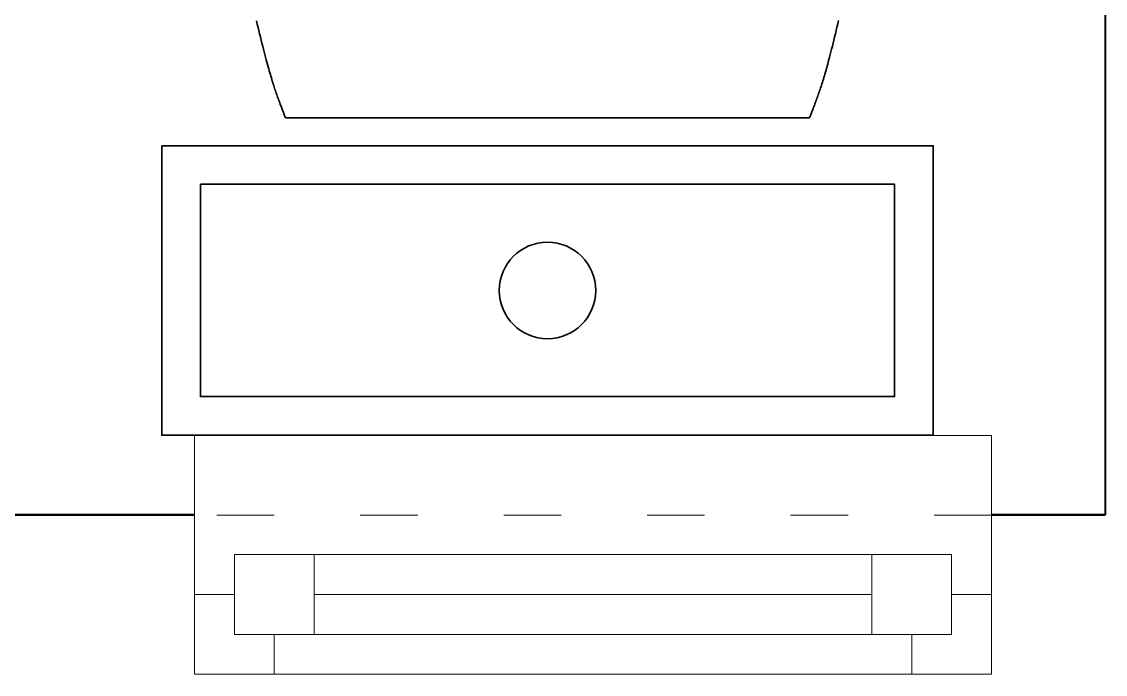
# Model space of a CAD drawing. Header units: millimetres. Extents: x 38 to 2348, y 24 to 977.
# Drawn here: x 755.4 to 823.4, y 104 to 144.9 of the extents above; entities that cross this region are included whole.
import ezdxf

# ---------------------------------------------------------------- set-up
doc = ezdxf.new("R2010")
doc.units = ezdxf.units.MM
doc.linetypes.add('ACAD_ISO03W100', pattern=[30, 12, -18])
doc.layers.add('14_ISLAK_MEKAN_TEFRİŞ', color=134, linetype='Continuous')
for name, color, linetype, lineweight in [('1_DUVAR', 7, 'Continuous', 50), ('2_SIVA', 11, 'Continuous', 15), ('DUVAR', 7, 'Continuous', 40), ('KAPI-PEN', 155, 'Continuous', 18)]:
    doc.layers.add(name, color=color, linetype=linetype, lineweight=lineweight)

# ---------------------------------------------------------------- blocks, each defined once
blk = doc.blocks.new('68678')
at = {"layer": 'KAPI-PEN', "color": 134, "linetype": 'Continuous', "lineweight": 18}
for p, q in [((-51.444704, 4.533138, 0.000002), (-51.444704, 9.533138, 0.000002)), ((-51.444704, 9.533138, 0.000002), (-1.444704, 9.533138, 0.000002)), ((-1.444704, 9.533138, 0.000002), (-1.444704, 4.533138, 0.000002)), ((-43.944704, 2.062514, 0.000002), (-48.944704, 2.062514, 0.000002)), ((-48.944704, 2.062514, 0.000002), (-48.944704, -2.937486, 0.000002)), ((-8.944704, 2.062514, 0.000002), (-43.944704, 2.062514, 0.000002)), ((-43.944704, -2.937486, 0.000002), (-43.944704, 2.062514, 0.000002)), ((-3.944704, 2.062514, 0.000002), (-8.944704, 2.062514, 0.000002)), ((-8.944704, 2.062514, 0.000002), (-8.944704, -2.937486, 0.000002)), ((-3.944704, -2.937486, 0.000002), (-3.944704, 2.062514, 0.000002)), ((-48.944704, -0.437486, 0.000002), (-51.444704, -0.437486, 0.000002)), ((-48.944704, -2.937486, 0.000002), (-48.944704, -0.437486, 0.000002)), ((-8.944704, -0.437486, 0.000002), (-43.944704, -0.437486, 0.000002)), ((-1.444704, -0.437486, 0.000002), (-3.944704, -0.437486, 0.000002)), ((-3.944704, -0.437486, 0.000002), (-3.944704, -2.937486, 0.000002)), ((-46.444704, -2.937486, 0.000002), (-48.944704, -2.937486, 0.000002)), ((-48.944704, -2.937486, 0.000002), (-43.944704, -2.937486, 0.000002)), ((-46.444704, -5.437486, 0.000002), (-46.444704, -2.937486, 0.000002)), ((-8.944704, -2.937486, 0.000002), (-43.944704, -2.937486, 0.000002)), ((-8.944704, -2.937486, 0.000002), (-3.944704, -2.937486, 0.000002)), ((-3.944704, -2.937486, 0.000002), (-6.444704, -2.937486, 0.000002)), ((-6.444704, -2.937486, 0.000002), (-6.444704, -5.437486, 0.000002)), ((-51.444704, -5.437486, 0.000002), (-46.444704, -5.437486, 0.000002)), ((-46.444704, -5.437486, 0.000002), (-6.444704, -5.437486, 0.000002)), ((-6.444704, -5.437486, 0.000002), (-1.444704, -5.437486, 0.000002))]:
    blk.add_line(p, q, dxfattribs=at)
at = {"layer": 'KAPI-PEN', "ltscale": 0.2}
for p, q in [((-51.444704, -5.437486, 0.000002), (-51.444704, 4.533138, 0.000002)), ((-1.444704, -5.437486, 0.000002), (-1.444704, 4.533138, 0.000002)), ((-1.444704, 4.533138, 0.000002), (-1.444704, 4.533138, 0.000002))]:
    blk.add_line(p, q, dxfattribs=at)
at = {"layer": 'KAPI-PEN', "color": 134, "linetype": 'ACAD_ISO03W100', "lineweight": 18, "ltscale": 0.3}
blk.add_line((-1.444704, 4.533138, 0.000002), (-51.444704, 4.533138, 0.000002), dxfattribs=at)
blk = doc.blocks.new('werftgyu')
at = {"color": 0, "lineweight": 35}
blk.add_line((474628.653721, 4589899.385967), (474628.653721, 4589932.267673), dxfattribs=at)
at = {"color": 0, "lineweight": 35, "flags": 128}
for points in [[(474626.915142, 4589891.62682), (474626.915142, 4589940.02682), (474608.765142, 4589940.02682), (474608.765142, 4589891.62682)], [(474624.495142, 4589894.04682), (474624.495142, 4589937.60682), (474611.185142, 4589937.60682), (474611.185142, 4589894.04682)]]:
    blk.add_lwpolyline(points, close=True, dxfattribs=at)
at = {"color": 0, "lineweight": 35}
for points in [[(474628.653721, 4589899.385967, 0), (474628.653721, 4589899.385967, 0), (474628.908948, 4589899.28773, 0), (474628.949116, 4589899.272271, 0), (474628.992932, 4589899.255423, 0), (474629.040216, 4589899.237268, 0), (474629.090786, 4589899.21789, 0), (474629.144462, 4589899.197373, 0), (474629.201064, 4589899.1758, 0), (474629.260412, 4589899.153255, 0), (474629.322324, 4589899.129821, 0), (474629.38662, 4589899.105582, 0), (474629.453119, 4589899.080621, 0), (474629.521642, 4589899.055022, 0), (474629.592007, 4589899.028868, 0), (474629.664034, 4589899.002244, 0), (474629.737542, 4589898.975232, 0), (474629.812352, 4589898.947916, 0), (474629.888281, 4589898.92038, 0), (474629.965151, 4589898.892707, 0), (474630.042779, 4589898.86498, 0), (474630.120987, 4589898.837284, 0), (474630.199592, 4589898.809702, 0), (474630.278505, 4589898.782288, 0), (474630.357996, 4589898.754982, 0), (474630.438425, 4589898.727695, 0), (474630.520151, 4589898.700336, 0), (474630.603535, 4589898.672816, 0), (474630.688936, 4589898.645046, 0), (474630.776716, 4589898.616937, 0), (474630.867232, 4589898.588398, 0), (474630.960847, 4589898.55934, 0), (474631.057919, 4589898.529674, 0), (474631.158809, 4589898.49931, 0), (474631.263877, 4589898.468159, 0), (474631.373483, 4589898.436131, 0), (474631.487986, 4589898.403136, 0), (474631.607747, 4589898.369086, 0), (474631.733126, 4589898.333889, 0), (474631.864482, 4589898.297458, 0), (474632.002176, 4589898.259703, 0), (474632.146568, 4589898.220533, 0), (474632.298018, 4589898.17986, 0), (474632.456733, 4589898.137637, 0), (474632.622308, 4589898.093986, 0), (474632.794186, 4589898.049075, 0), (474632.971808, 4589898.00307, 0), (474633.154619, 4589897.956136, 0), (474633.34206, 4589897.908441, 0), (474633.533573, 4589897.860149, 0), (474633.728601, 4589897.811429, 0), (474633.926586, 4589897.762445, 0), (474634.126972, 4589897.713364, 0), (474634.329199, 4589897.664353, 0), (474634.532712, 4589897.615576, 0), (474634.736952, 4589897.567202, 0)], [(474634.767511, 4589934.085516, 0), (474634.555846, 4589934.036677, 0), (474634.345854, 4589933.987678, 0), (474634.138121, 4589933.938681, 0), (474633.933235, 4589933.889851, 0), (474633.731784, 4589933.841351, 0), (474633.534353, 4589933.793344, 0), (474633.341532, 4589933.745995, 0), (474633.153906, 4589933.699467, 0), (474632.972063, 4589933.653923, 0), (474632.796591, 4589933.609527, 0), (474632.628076, 4589933.566443, 0), (474632.466948, 4589933.524793, 0), (474632.313, 4589933.484532, 0), (474632.165869, 4589933.445575, 0), (474632.02519, 4589933.407836, 0), (474631.890599, 4589933.37123, 0), (474631.761732, 4589933.33567, 0), (474631.638225, 4589933.301071, 0), (474631.519713, 4589933.267347, 0), (474631.405833, 4589933.234414, 0), (474631.296219, 4589933.202183, 0), (474631.190508, 4589933.170572, 0), (474631.088336, 4589933.139492, 0), (474630.989338, 4589933.108859, 0), (474630.89315, 4589933.078588, 0), (474630.799409, 4589933.048592, 0), (474630.707749, 4589933.018785, 0), (474630.617806, 4589932.989082, 0), (474630.529217, 4589932.959397, 0), (474630.441617, 4589932.929645, 0), (474630.354642, 4589932.89974, 0), (474630.268021, 4589932.869626, 0), (474630.181859, 4589932.839365, 0), (474630.096351, 4589932.809052, 0), (474630.011697, 4589932.778778, 0), (474629.928093, 4589932.748637, 0), (474629.845737, 4589932.718722, 0), (474629.764826, 4589932.689126, 0), (474629.685558, 4589932.659942, 0), (474629.608129, 4589932.631262, 0), (474629.532738, 4589932.60318, 0), (474629.459582, 4589932.575788, 0), (474629.388857, 4589932.54918, 0), (474629.320763, 4589932.523448, 0), (474629.255495, 4589932.498685, 0), (474629.193252, 4589932.474985, 0), (474629.13423, 4589932.45244, 0), (474629.078628, 4589932.431144, 0), (474629.026643, 4589932.411188, 0), (474628.978471, 4589932.392667, 0), (474628.653721, 4589932.267673, 0), (474628.653721, 4589932.267673, 0)]]:
    blk.add_polyline3d(points, dxfattribs=at)
blk.add_circle((474617.840142, 4589915.82682), 3.025, dxfattribs=at)

msp = doc.modelspace()

# ---------------------------------------------------------------- linework, layer by layer
at = {"layer": '1_DUVAR'}
for p, q in [((753.401802, 114.02326), (766.25667, 114.02326)), ((816.25667, 114.02326), (823.401802, 114.02326))]:
    msp.add_line(p, q, dxfattribs=at)
at = {"layer": 'DUVAR', "elevation": -0.000038, "flags": 128}
msp.add_lwpolyline([(823.401826, 294.02326), (823.401802, 294.02326), (823.401802, 114.02326)], dxfattribs=at)

# ---------------------------------------------------------------- block references
at = {"layer": '14_ISLAK_MEKAN_TEFRİŞ', "xscale": -1, "rotation": 270}
msp.add_blockref('werftgyu', (-4589127.425018, -474489.75347, -0.000069), dxfattribs=at)
at = {"layer": '2_SIVA'}
msp.add_blockref('68678', (817.701374, 109.460747, -0.000035), dxfattribs=at)

doc.saveas('drawing.dxf')
